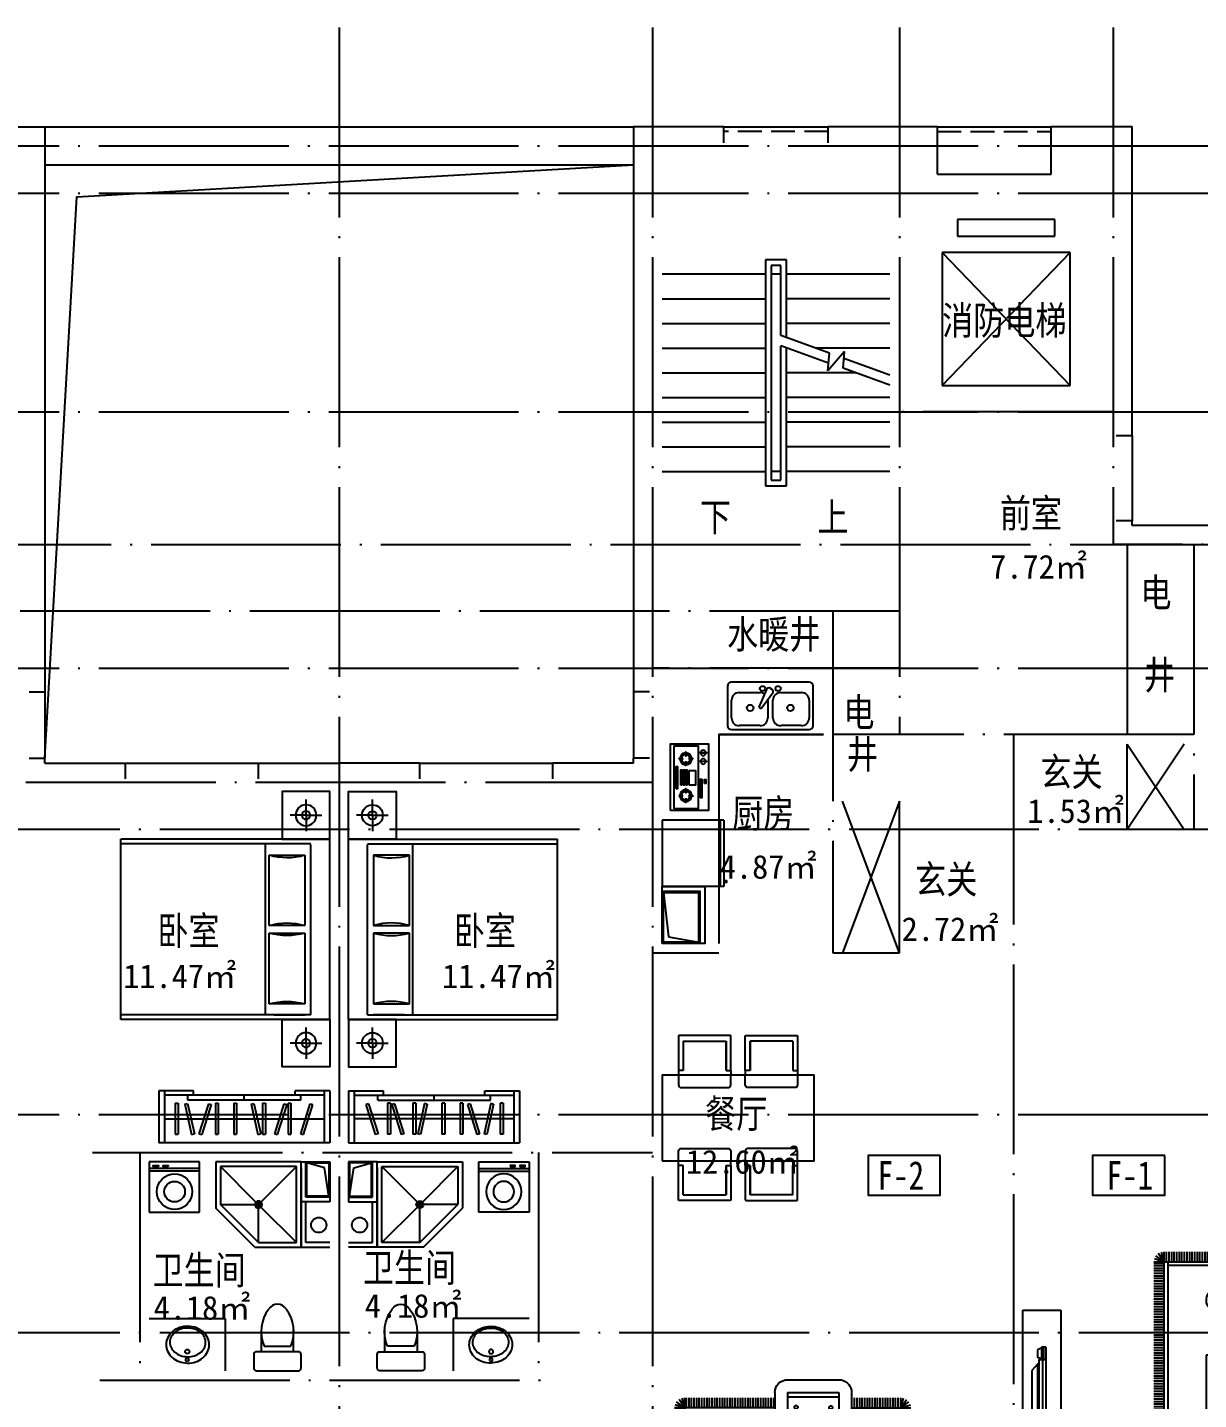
# Model space of a CAD drawing. Extents: x 12099 to 71499, y 175314 to 217314.
# Drawn here: x 35287 to 47620, y 192272 to 206722 of the extents above; entities that cross this region are included whole.
import ezdxf

# ---------------------------------------------------------------- set-up
doc = ezdxf.new("R2010")
doc.units = 0
doc.header["$LTSCALE"] = 1000
doc.header["$MEASUREMENT"] = 0
for name, pattern in [('CONTINOUS', [0]), ('DASH', [0.35, 0.25, -0.1]), ('DOTE', [2.42, 2, -0.2, 0.02, -0.2])]:
    doc.linetypes.add(name, pattern=pattern)
doc.layers.get('0').update_dxf_attribs({"linetype": 'CONTINUOUS'})
for name, color, linetype in [('7-SANI', 252, 'CONTINUOUS'), ('DIM_SYMB', 3, 'CONTINUOUS'), ('DOTE', 8, 'DOTE'), ('J家具', 25, 'CONTINUOUS'), ('k看线', 157, 'CONTINUOUS'), ('LVTRY', 6, 'CONTINUOUS'), ('PUB STRM', 4, 'CONTINUOUS'), ('STAIR', 2, 'CONTINUOUS'), ('TEXT', 7, 'CONTINUOUS'), ('WALL', 9, 'CONTINUOUS'), ('保温层', 42, 'CONTINUOUS'), ('栏板线脚', 5, 'CONTINUOUS')]:
    doc.layers.add(name, color=color, linetype=linetype)
doc.styles.add('-黑体', font='SIMHEI.TTF', dxfattribs={"width": 0.8})
doc.styles.add('DIM_FONT', font='SIMPLEX.shx', dxfattribs={"width": 0.8})
doc.styles.add('m-3$0$DIM_FONT', font='ROMAND.shx', dxfattribs={"width": 0.75})
doc.styles.get("Standard").update_dxf_attribs({"font": 'GBENOR', "bigfont": 'GBCBIG'})

# ---------------------------------------------------------------- blocks, each defined once
blk = doc.blocks.new('洗衣机')
at = {"layer": 'LVTRY'}
for p, q in [((288, 576), (-288, 576)), ((-288, 576), (-288, 0)), ((288, 499), (-288, 499)), ((288, 0), (288, 576)), ((288, 470), (-288, 470)), ((-288, 0), (288, 0))]:
    blk.add_line(p, q, dxfattribs=at)
for points in [[(-183, 522), (-243, 522), (-243, 536), (-183, 536)], [(-70, 522), (-130, 522), (-130, 536), (-70, 536)]]:
    blk.add_lwpolyline(points, close=True, dxfattribs=at)
for radius in [203, 118]:
    blk.add_circle((2, 235), radius, dxfattribs=at)
blk = doc.blocks.new('A$C15E4124F')
at = {"layer": 'WALL'}
for p, q in [((420, 300), (0, 300)), ((0, 300), (0, 0)), ((420, 300), (50, 300)), ((50, 300), (50, 50)), ((410, 290), (60, 290)), ((60, 290), (60, 60)), ((60, 290), (356, 245)), ((410, 60), (410, 290)), ((420, 50), (420, 300)), ((420, 0), (420, 300)), ((356, 245), (410, 60)), ((0, 0), (420, 0)), ((50, 50), (420, 50)), ((60, 60), (410, 60))]:
    blk.add_line(p, q, dxfattribs=at)
blk = doc.blocks.new('SSS')
at = {"layer": 'J家具'}
for p, q in [((1307, 2655), (1847, 2655)), ((70, 2560), (70, 2020)), ((610, 2560), (70, 2560)), ((340, 2499), (340, 2079)), ((610, 2020), (610, 2560)), ((648, 2447), (648, 2555)), ((675, 2447), (675, 2555)), ((702, 2447), (702, 2555)), ((729, 2447), (729, 2555)), ((756, 2447), (756, 2555)), ((783, 2447), (783, 2555)), ((810, 2447), (810, 2555)), ((837, 2447), (837, 2555)), ((864, 2447), (864, 2555)), ((891, 2447), (891, 2555)), ((918, 2447), (918, 2555)), ((945, 2447), (945, 2555)), ((972, 2447), (972, 2555)), ((999, 2447), (999, 2555)), ((1026, 2447), (1026, 2555)), ((1053, 2447), (1053, 2555)), ((1080, 2447), (1080, 2555)), ((1107, 2447), (1107, 2555)), ((1134, 2447), (1134, 2555)), ((1161, 2447), (1161, 2555)), ((1172, 2520), (1172, 2060)), ((1307, 2520), (1307, 1935)), ((1307, 2520), (1847, 2520)), ((1307, 2475), (1847, 2475)), ((1847, 2520), (1847, 1935)), ((1982, 2520), (1982, 2060)), ((2013, 2447), (2013, 2555)), ((2040, 2447), (2040, 2555)), ((2067, 2447), (2067, 2555)), ((2094, 2447), (2094, 2555)), ((2121, 2447), (2121, 2555)), ((2148, 2447), (2148, 2555)), ((2175, 2447), (2175, 2555)), ((2202, 2447), (2202, 2555)), ((2229, 2447), (2229, 2555)), ((2256, 2447), (2256, 2555)), ((2283, 2447), (2283, 2555)), ((2310, 2447), (2310, 2555)), ((2337, 2447), (2337, 2555)), ((2364, 2447), (2364, 2555)), ((2391, 2447), (2391, 2555)), ((2418, 2447), (2418, 2555)), ((2445, 2447), (2445, 2555)), ((2472, 2447), (2472, 2555)), ((2499, 2447), (2499, 2555)), ((2499, 2447), (2527, 2552)), ((2499, 2447), (2559, 2537)), ((2499, 2447), (2585, 2513)), ((2499, 2447), (2601, 2482)), ((610, 2447), (1172, 2447)), ((610, 2402), (1172, 2402)), ((1982, 2447), (2499, 2447)), ((1982, 2402), (2454, 2402)), ((2454, 2402), (2454, -497)), ((2499, 2447), (2607, 2447)), ((2499, 2447), (2499, -608)), ((2499, 2428), (2607, 2428)), ((2499, 2401), (2607, 2401)), ((2499, 2374), (2607, 2374)), ((2499, 2347), (2607, 2347)), ((2499, 2320), (2607, 2320)), ((408, 2271), (197, 2271)), ((408, 2271), (618, 2271)), ((2499, 2293), (2607, 2293)), ((2499, 2266), (2607, 2266)), ((2499, 2239), (2607, 2239)), ((2499, 2212), (2607, 2212)), ((2499, 2185), (2607, 2185)), ((2499, 2158), (2607, 2158)), ((2499, 2131), (2607, 2131)), ((2499, 2104), (2607, 2104)), ((2499, 2077), (2607, 2077)), ((2499, 2050), (2607, 2050)), ((2499, 2023), (2607, 2023)), ((610, 2020), (70, 2020)), ((224, 1989), (116, 1989)), ((224, 1966), (116, 1966)), ((224, 1939), (116, 1939)), ((224, 1912), (116, 1912)), ((120, 1905), (581, 1905)), ((224, 1905), (224, 2020)), ((269, 1905), (269, 2020)), ((2499, 1996), (2607, 1996)), ((2499, 1969), (2607, 1969)), ((2499, 1942), (2607, 1942)), ((2499, 1915), (2607, 1915)), ((2499, 1888), (2607, 1888)), ((-15, 150), (-15, 1770)), ((120, 150), (120, 1770)), ((120, 1770), (705, 1770)), ((165, 150), (165, 1770)), ((2499, 1861), (2607, 1861)), ((2499, 1834), (2607, 1834)), ((2499, 1807), (2607, 1807)), ((2499, 1780), (2607, 1780)), ((2499, 1753), (2607, 1753)), ((2499, 1726), (2607, 1726)), ((2499, 1699), (2607, 1699)), ((2499, 1672), (2607, 1672)), ((2499, 1645), (2607, 1645)), ((2499, 1618), (2607, 1618)), ((2499, 1591), (2607, 1591)), ((2499, 1564), (2607, 1564)), ((2499, 1537), (2607, 1537)), ((2499, 1510), (2607, 1510)), ((2499, 1483), (2607, 1483)), ((2499, 1456), (2607, 1456)), ((1154, 1379), (1154, 479)), ((2054, 1379), (1154, 1379)), ((1199, 1334), (1199, 524)), ((2009, 1334), (1199, 1334)), ((2009, 524), (2009, 1334)), ((2054, 479), (2054, 1379)), ((2499, 1429), (2607, 1429)), ((2499, 1402), (2607, 1402)), ((2499, 1375), (2607, 1375)), ((2499, 1348), (2607, 1348)), ((2499, 1321), (2607, 1321)), ((120, 1230), (705, 1230)), ((1334, 1199), (1334, 659)), ((1874, 1199), (1334, 1199)), ((1334, 1199), (1874, 659)), ((1334, 659), (1874, 1199)), ((1874, 659), (1874, 1199)), ((2499, 1294), (2607, 1294)), ((2499, 1267), (2607, 1267)), ((2499, 1240), (2607, 1240)), ((2499, 1213), (2607, 1213)), ((2499, 1186), (2607, 1186)), ((2499, 1159), (2607, 1159)), ((2499, 1132), (2607, 1132)), ((2499, 1105), (2607, 1105)), ((2499, 1078), (2607, 1078)), ((2499, 1051), (2607, 1051)), ((2499, 1024), (2607, 1024)), ((2499, 997), (2607, 997)), ((2499, 970), (2607, 970)), ((2499, 943), (2607, 943)), ((2499, 916), (2607, 916)), ((2499, 889), (2607, 889)), ((2499, 862), (2607, 862)), ((2499, 835), (2607, 835)), ((2499, 808), (2607, 808)), ((2499, 781), (2607, 781)), ((2499, 754), (2607, 754)), ((2499, 727), (2607, 727)), ((705, 690), (120, 690)), ((1334, 659), (1874, 659)), ((2499, 700), (2607, 700)), ((2499, 673), (2607, 673)), ((2499, 646), (2607, 646)), ((2499, 619), (2607, 619)), ((2499, 592), (2607, 592)), ((1154, 479), (2054, 479)), ((1199, 524), (2009, 524)), ((2499, 565), (2607, 565)), ((2499, 538), (2607, 538)), ((2499, 511), (2607, 511)), ((2499, 484), (2607, 484)), ((2499, 457), (2607, 457)), ((2499, 430), (2607, 430)), ((2499, 403), (2607, 403)), ((2499, 376), (2607, 376)), ((2499, 349), (2607, 349)), ((2499, 322), (2607, 322)), ((2499, 295), (2607, 295)), ((705, 150), (120, 150)), ((2499, 268), (2607, 268)), ((2499, 241), (2607, 241)), ((2499, 214), (2607, 214)), ((2499, 187), (2607, 187)), ((2499, 160), (2607, 160)), ((120, 15), (581, 15)), ((224, -500), (224, 15)), ((258, -467), (258, 15)), ((2499, 133), (2607, 133)), ((2499, 106), (2607, 106)), ((2499, 79), (2607, 79)), ((2499, 52), (2607, 52)), ((2499, 25), (2607, 25)), ((224, -5), (116, -5)), ((224, -32), (116, -32)), ((224, -59), (116, -59)), ((224, -86), (116, -86)), ((224, -113), (116, -113)), ((224, -140), (116, -140)), ((1307, -662), (1307, -77)), ((1847, -662), (1847, -77)), ((2499, -2), (2607, -2)), ((2499, -29), (2607, -29)), ((2499, -56), (2607, -56)), ((2499, -83), (2607, -83)), ((2499, -110), (2607, -110)), ((2499, -137), (2607, -137)), ((224, -167), (116, -167)), ((224, -194), (116, -194)), ((224, -221), (116, -221)), ((224, -248), (116, -248)), ((224, -275), (116, -275)), ((1172, -662), (1172, -201)), ((1982, -662), (1982, -201)), ((2499, -164), (2607, -164)), ((2499, -191), (2607, -191)), ((2499, -218), (2607, -218)), ((2499, -245), (2607, -245)), ((2499, -272), (2607, -272)), ((224, -302), (116, -302)), ((224, -329), (116, -329)), ((224, -356), (116, -356)), ((224, -383), (116, -383)), ((224, -410), (116, -410)), ((2499, -299), (2607, -299)), ((2499, -326), (2607, -326)), ((2499, -353), (2607, -353)), ((2499, -380), (2607, -380)), ((2499, -407), (2607, -407)), ((224, -437), (116, -437)), ((224, -464), (116, -464)), ((224, -491), (116, -491)), ((224, -500), (116, -500)), ((224, -500), (122, -535)), ((224, -500), (139, -566)), ((224, -500), (164, -590)), ((224, -500), (196, -605)), ((1172, -500), (224, -500)), ((224, -500), (224, -608)), ((234, -500), (234, -608)), ((243, -500), (243, -608)), ((1172, -467), (258, -467)), ((270, -500), (270, -608)), ((297, -500), (297, -608)), ((324, -500), (324, -608)), ((351, -500), (351, -608)), ((378, -500), (378, -608)), ((405, -500), (405, -608)), ((432, -500), (432, -608)), ((459, -500), (459, -608)), ((486, -500), (486, -608)), ((513, -500), (513, -608)), ((540, -500), (540, -608)), ((567, -500), (567, -608)), ((594, -500), (594, -608)), ((621, -500), (621, -608)), ((648, -500), (648, -608)), ((675, -500), (675, -608)), ((702, -500), (702, -608)), ((729, -500), (729, -608)), ((756, -500), (756, -608)), ((783, -500), (783, -608)), ((810, -500), (810, -608)), ((837, -500), (837, -608)), ((864, -500), (864, -608)), ((891, -500), (891, -608)), ((918, -500), (918, -608)), ((945, -500), (945, -608)), ((972, -500), (972, -608)), ((999, -500), (999, -608)), ((1026, -500), (1026, -608)), ((1053, -500), (1053, -608)), ((1080, -500), (1080, -608)), ((1107, -500), (1107, -608)), ((1134, -500), (1134, -608)), ((1161, -500), (1161, -608)), ((2454, -467), (1982, -467)), ((1982, -500), (2499, -500)), ((2013, -500), (2013, -608)), ((2040, -500), (2040, -608)), ((2067, -500), (2067, -608)), ((2094, -500), (2094, -608)), ((2121, -500), (2121, -608)), ((2148, -500), (2148, -608)), ((2175, -500), (2175, -608)), ((2202, -500), (2202, -608)), ((2229, -500), (2229, -608)), ((2256, -500), (2256, -608)), ((2283, -500), (2283, -608)), ((2310, -500), (2310, -608)), ((2337, -500), (2337, -608)), ((2364, -500), (2364, -608)), ((2391, -500), (2391, -608)), ((2418, -500), (2418, -608)), ((2445, -500), (2445, -608)), ((2472, -500), (2472, -608)), ((2499, -434), (2607, -434)), ((2499, -434), (2607, -434)), ((2499, -461), (2607, -461)), ((2499, -461), (2607, -461)), ((2499, -485), (2607, -485)), ((2499, -500), (2607, -500)), ((2499, -500), (2601, -535)), ((2499, -500), (2499, -608)), ((2499, -500), (2527, -605)), ((2499, -500), (2559, -590)), ((2499, -500), (2585, -566)), ((1307, -617), (1847, -617)), ((1307, -662), (1847, -662)), ((1307, -797), (1847, -797))]:
    blk.add_line(p, q, dxfattribs=at)
for points in [[(1307, -77), (1301, -58), (1292, -40), (1279, -25), (1263, -12), (1245, -2), (1226, 4), (1206, 6), (1186, 4), (1166, -1), (1148, -10), (1132, -22), (1119, -37), (1108, -54), (1101, -73), (1098, -93), (1099, -113), (1103, -133), (1111, -152), (1123, -168), (1137, -182), (1154, -194), (1172, -201)], [(1982, -201), (2001, -194), (2018, -182), (2032, -168), (2044, -152), (2052, -133), (2056, -113), (2057, -93), (2054, -73), (2047, -54), (2036, -37), (2023, -22), (2007, -10), (1989, -1), (1969, 4), (1949, 6), (1929, 4), (1910, -2), (1892, -12), (1876, -25), (1863, -40), (1854, -58), (1847, -77)], [(1847, -77), (1714, -43), (1577, -31), (1441, -43), (1307, -77)], [(1172, -662), (1175, -689), (1183, -714), (1195, -737), (1212, -758), (1232, -775), (1256, -787), (1281, -795), (1307, -797)], [(1847, -797), (1871, -795), (1894, -789), (1915, -779), (1934, -766), (1951, -749), (1964, -730), (1974, -708), (1980, -686), (1982, -662)]]:
    blk.add_lwpolyline(points, dxfattribs=at)
for points in [[(1411, -142), (1410, -138), (1408, -135), (1406, -132), (1403, -130), (1400, -128), (1397, -127), (1393, -127), (1390, -127), (1387, -128), (1383, -130), (1381, -132), (1378, -134), (1377, -137), (1375, -141), (1375, -144), (1375, -148), (1376, -151), (1378, -154), (1380, -157), (1383, -159), (1386, -161), (1389, -162), (1393, -163), (1396, -162), (1399, -162), (1403, -160), (1405, -158), (1408, -155), (1409, -152), (1411, -149), (1411, -145)], [(1775, -137), (1774, -134), (1773, -131), (1771, -128), (1768, -126), (1765, -124), (1761, -123), (1758, -122), (1754, -123), (1751, -123), (1748, -125), (1745, -127), (1743, -130), (1741, -133), (1740, -136), (1739, -140), (1740, -143), (1741, -147), (1742, -150), (1744, -153), (1747, -155), (1750, -157), (1754, -158), (1757, -158), (1761, -158), (1764, -157), (1767, -155), (1770, -153), (1772, -151), (1774, -148), (1775, -144), (1775, -141)], [(1595, -322), (1594, -318), (1593, -315), (1591, -312), (1588, -310), (1585, -308), (1581, -307), (1578, -307), (1574, -307), (1571, -308), (1568, -310), (1565, -312), (1563, -314), (1561, -317), (1560, -321), (1559, -324), (1560, -328), (1561, -331), (1562, -334), (1564, -337), (1567, -339), (1570, -341), (1574, -342), (1577, -343), (1581, -342), (1584, -342), (1587, -340), (1590, -338), (1592, -335), (1594, -332), (1595, -329), (1595, -325)], [(1415, -506), (1414, -503), (1413, -500), (1411, -497), (1408, -495), (1405, -493), (1401, -492), (1398, -491), (1394, -492), (1391, -492), (1388, -494), (1385, -496), (1383, -499), (1381, -502), (1380, -505), (1379, -509), (1380, -512), (1381, -516), (1382, -519), (1384, -522), (1387, -524), (1390, -526), (1394, -527), (1397, -527), (1401, -527), (1404, -526), (1407, -524), (1410, -522), (1412, -520), (1414, -517), (1415, -513), (1415, -510)], [(1780, -502), (1779, -498), (1777, -495), (1775, -492), (1772, -490), (1769, -488), (1766, -487), (1762, -487), (1759, -487), (1756, -488), (1752, -490), (1750, -492), (1747, -494), (1746, -497), (1744, -501), (1744, -504), (1744, -508), (1745, -511), (1747, -514), (1749, -517), (1752, -519), (1755, -521), (1758, -522), (1762, -523), (1765, -522), (1768, -522), (1772, -520), (1774, -518), (1777, -515), (1778, -512), (1780, -509), (1780, -505)]]:
    blk.add_lwpolyline(points, close=True, dxfattribs=at)
for centre, radius in [((340, 2290), 180), ((340, 2290), 117), ((1397, 2367), 18), ((1762, 2363), 18), ((1577, 2183), 18), ((1393, 2003), 18), ((1757, 1998), 18), ((278, 1685), 18), ((642, 1680), 18), ((458, 1500), 18), ((273, 1320), 18), ((638, 1316), 18), ((278, 1145), 18), ((642, 1140), 18), ((458, 960), 18), ((273, 780), 18), ((638, 776), 18), ((278, 605), 18), ((642, 600), 18), ((458, 420), 18), ((273, 240), 18), ((638, 236), 18)]:
    blk.add_circle(centre, radius, dxfattribs=at)
for centre, radius, start, end in [((1307, 2520), 135, 90, 180), ((1847, 2520), 135, 360, 90), ((1204, 1958), 106, 107.205, 347.5934), ((1951, 1958), 106, 192.4066, 72.795), ((120, 1770), 135, 90, 180), ((683, 1874), 106, 282.4066, 162.795), ((1577, 2699), 810, 250.5288, 289.4712), ((-58, 1500), 810, 340.5288, 19.4712), ((-58, 960), 810, 340.5288, 19.4712), ((-58, 420), 810, 340.5288, 19.4712), ((120, 150), 135, 180, 270), ((683, 47), 106, 197.205, 77.5934)]:
    blk.add_arc(centre, radius, start, end, dxfattribs=at)
blk = doc.blocks.new('SF-2')
at = {"layer": 'J家具'}
for p, q in [((-400, 2275), (-400, 262)), ((-400, 2275), (0, 2275)), ((0, 262), (0, 2275)), ((-202, 1940), (-247, 1923)), ((-247, 1923), (-247, 1842)), ((-157, 1947), (-202, 1947)), ((-202, 1947), (-202, 1940)), ((-202, 1940), (-202, 1825)), ((-181, 1947), (-181, 1817)), ((-157, 1947), (-157, 1817)), ((-245, 1769), (-307, 1704)), ((-202, 1825), (-247, 1842)), ((-232, 1769), (-245, 1769)), ((-245, 831), (-245, 1769)), ((-232, 1817), (-157, 1817)), ((-232, 1769), (-232, 1817)), ((-232, 831), (-232, 1769)), ((-202, 1825), (-202, 1817)), ((-157, 1817), (-202, 1817)), ((-194, 782), (-194, 1817)), ((-157, 782), (-157, 1817)), ((-307, 896), (-307, 1704)), ((-245, 831), (-307, 896)), ((-202, 775), (-247, 758)), ((-247, 677), (-247, 758)), ((-232, 831), (-245, 831)), ((-232, 782), (-232, 831)), ((-232, 782), (-157, 782)), ((-157, 782), (-202, 782)), ((-202, 775), (-202, 782)), ((-202, 660), (-202, 775)), ((-181, 652), (-181, 782)), ((-157, 652), (-157, 782)), ((-202, 660), (-247, 677)), ((-202, 652), (-202, 660)), ((-157, 652), (-202, 652)), ((-400, 262), (0, 262))]:
    blk.add_line(p, q, dxfattribs=at)
blk = doc.blocks.new('4536546')
at = {"layer": 'J家具', "linetype": 'CONTINOUS'}
for p, q in [((456322, -5828), (456772, -5828)), ((456322, -5828), (456322, -6138)), ((456772, -5828), (456772, -6138)), ((457475, -5828), (457025, -5828)), ((457025, -5828), (457025, -6138)), ((457475, -5828), (457475, -6138)), ((456322, -6138), (456272, -6138)), ((456272, -6138), (456272, -6188)), ((456772, -6138), (456822, -6138)), ((456822, -6138), (456822, -6188)), ((457025, -6138), (456975, -6138)), ((456975, -6138), (456975, -6188)), ((457475, -6138), (457525, -6138)), ((457525, -6138), (457525, -6188)), ((456272, -7138), (456272, -7088)), ((456322, -7138), (456272, -7138)), ((456322, -7448), (456322, -7138)), ((456772, -7448), (456772, -7138)), ((456772, -7138), (456822, -7138)), ((456822, -7138), (456822, -7088)), ((456975, -7138), (456975, -7088)), ((457025, -7138), (456975, -7138)), ((457025, -7448), (457025, -7138)), ((457475, -7448), (457475, -7138)), ((457475, -7138), (457525, -7138)), ((457525, -7138), (457525, -7088)), ((456322, -7448), (456772, -7448)), ((457475, -7448), (457025, -7448))]:
    blk.add_line(p, q, dxfattribs=at)
for points in [[(456822, -6138), (456822, -5778, 0.414214), (456812, -5768), (456282, -5768, 0.414214), (456272, -5778), (456272, -6138)], [(456975, -6138), (456975, -5778, -0.414214), (456985, -5768), (457515, -5768, -0.414214), (457525, -5778), (457525, -6138)], [(456272, -6188), (456272, -6288, 0.414214), (456302, -6318), (456792, -6318, 0.414214), (456822, -6288), (456822, -6188)], [(457525, -6188), (457525, -6288, -0.414214), (457495, -6318), (457005, -6318, -0.414214), (456975, -6288), (456975, -6188)], [(456272, -7088), (456272, -6988, -0.414214), (456302, -6958), (456792, -6958, -0.414214), (456822, -6988), (456822, -7088)], [(457525, -7088), (457525, -6988, 0.414214), (457495, -6958), (457005, -6958, 0.414214), (456975, -6988), (456975, -7088)], [(456822, -7138), (456822, -7498, -0.414214), (456812, -7508), (456282, -7508, -0.414214), (456272, -7498), (456272, -7138)], [(456975, -7138), (456975, -7498, 0.414214), (456985, -7508), (457515, -7508, 0.414214), (457525, -7498), (457525, -7138)]]:
    blk.add_lwpolyline(points, format="xyb", dxfattribs=at)
for points in [[(456322, -5828), (456322, -6138)], [(456772, -6138), (456772, -5828)], [(457025, -6138), (457025, -5828)], [(457475, -5828), (457475, -6138)], [(456322, -7448), (456322, -7138)], [(456772, -7138), (456772, -7448)], [(457025, -7138), (457025, -7448)], [(457475, -7448), (457475, -7138)]]:
    blk.add_lwpolyline(points, dxfattribs=at)
blk.add_lwpolyline([(456099, -7088), (457699, -7088), (457699, -6188), (456099, -6188)], close=True, dxfattribs=at)
blk = doc.blocks.new('A$C32B244F7')
at = {"layer": 'J家具', "linetype": 'CONTINOUS'}
for p, q in [((250, 2600), (250, 2766)), ((250, 2600), (84, 2600)), ((250, 2600), (250, 2434)), ((250, 2600), (416, 2600)), ((250, 200), (250, 366)), ((250, 200), (84, 200)), ((250, 200), (250, 34)), ((250, 200), (416, 200))]:
    blk.add_line(p, q, dxfattribs=at)
at = {"layer": 'J家具', "linetype": 'CONTINOUS', "ltscale": 0.3}
for p, q in [((0, 2350), (2200, 2350)), ((0, 450), (0, 2350)), ((2200, 450), (2200, 2350)), ((200, 2300), (2200, 2300)), ((200, 500), (200, 2293)), ((639, 2179), (263, 2179)), ((263, 2179), (263, 1439)), ((639, 1439), (639, 2179)), ((676, 493), (676, 2293)), ((2200, 500), (2200, 2300)), ((263, 1439), (639, 1439)), ((639, 1360), (263, 1360)), ((263, 1357), (263, 616)), ((639, 613), (639, 1360)), ((263, 613), (639, 613)), ((0, 450), (2200, 450)), ((200, 500), (2200, 500)), ((259, 500), (587, 500)), ((587, 500), (259, 500))]:
    blk.add_line(p, q, dxfattribs=at)
at = {"layer": 'J家具', "linetype": 'CONTINOUS'}
for points in [[(0, 2350), (0, 2850), (500, 2850), (500, 2350)], [(0, 450), (0, -50), (500, -50), (500, 450)]]:
    blk.add_lwpolyline(points, close=True, dxfattribs=at)
for centre, radius in [((250, 2600), 110), ((250, 2600), 44), ((250, 200), 110), ((250, 200), 44)]:
    blk.add_circle(centre, radius, dxfattribs=at)
at = {"layer": 'J家具', "linetype": 'CONTINOUS', "ltscale": 0.3}
for centre, major_axis, start_param, end_param in [((451, 2823), (671, 12), 4.411119, 4.978708), ((451, 795), (-671, 0), 4.4286, 4.996188), ((451, 2004), (-671, 0), 1.287007, 1.854595), ((451, -31), (-671, 0), 4.4286, 4.996188)]:
    blk.add_ellipse(centre, major_axis=major_axis, ratio=1, start_param=start_param, end_param=end_param, dxfattribs=at)
blk = doc.blocks.new('$PLAN$00001613')
for p, q in [((-200, 170), (-200, -170)), ((-260, -140), (-260, 140))]:
    blk.add_line(p, q)
blk.add_lwpolyline([(-430, -170), (-200, -170), (-200, -220, 0.414214), (-170, -250), (-30, -250, 0.414214), (0, -220), (0, 220, 0.414214), (-30, 250), (-170, 250, 0.414214), (-200, 220), (-200, 170), (-430, 170)], format="xyb")
for centre, radius, start, end in [((-413, -227), 398, 67.4505, 126.6381), ((-590, 0), 110, 123.4509, 236.5491), ((-413, 227), 398, 233.3619, 292.5495)]:
    blk.add_arc(centre, radius, start, end)
blk = doc.blocks.new('$PLAN$00002156')
for p, q in [((-450, 450, 0), (450, 450, 0)), ((-450, -450, 0), (-450, 450, 0)), ((450, 450, 0), (450, -37.5, 0)), ((-400, 400, 0), (400, 400, 0)), ((-400, 400, 0), (-26.2175, 26.2175, 0)), ((-400, -400, 0), (-400, 400, 0)), ((26.4075, 26.41, 0), (400, 400, 0)), ((400, 400, 0), (400, 0, 0)), ((0, 0, 0), (-25, 0, 0)), ((0, 0, 0), (0, 25, 0)), ((25, 0, 0), (0, 0, 0)), ((0, -25, 0), (0, 0, 0)), ((0, -400, 0), (400, 0, 0)), ((400, 0, 0), (37.5, 0, 0)), ((-400, -400, 0), (-26.5225, -26.5225, 0)), ((0, -400, 0), (0, -37.5, 0)), ((37.5, -450, 0), (450, -37.5, 0)), ((0, -400, 0), (-400, -400, 0)), ((37.5, -450, 0), (-450, -450, 0))]:
    blk.add_line(p, q)
for radius in [37.5, 25]:
    blk.add_circle((0, 0, 0), radius)
blk = doc.blocks.new('M_E19')
for points in [[(-350, 400), (350, 400), (350, 0), (-350, 0)], [(-333, 363), (330, 363), (330, 112), (-333, 112)], [(-192, 312), (-200, 312), (-200, 274), (-192, 274)], [(-123, 341), (112, 341), (112, 328), (-123, 328)], [(-84, 293), (76, 293), (76, 285), (-84, 285)], [(189, 312), (197, 312), (197, 274), (189, 274)], [(-266, 237), (-266, 245), (-228, 245), (-228, 237)], [(-192, 168), (-200, 168), (-200, 206), (-192, 206)], [(-124, 237), (-124, 245), (-163, 245), (-163, 237)], [(-84, 267), (76, 267), (76, 259), (-84, 259)], [(-84, 239), (76, 239), (76, 231), (-84, 231)], [(-84, 205), (71, 205), (71, 138), (-84, 138)], [(122, 237), (122, 245), (160, 245), (160, 237)], [(189, 168), (197, 168), (197, 206), (189, 206)], [(263, 237), (263, 245), (225, 245), (225, 237)], [(-220, 88), (-22, 88), (-22, 71), (-220, 71)], [(-67, 45), (-24, 45), (-24, 30), (-67, 30)], [(163, 93), (169, 93), (169, 23), (163, 23)], [(252, 93), (258, 93), (258, 23), (252, 23)]]:
    blk.add_lwpolyline(points, close=True)
for centre, radius, start, end in [((-195, 240), 62.9, 93.8162, 175.7271), ((-195, 240), 62.9, 4.2729, 86.9656), ((192, 240), 62.9, 93.0344, 175.7271), ((192, 240), 62.9, 4.2729, 86.1838), ((-195, 240), 62.9, 182.5783, 266.1838), ((-195, 241), 45.4, 95.4644, 175.0142), ((-195, 241), 45.4, 184.5153, 264.5356), ((-195, 241), 45.4, 4.9858, 85.9626), ((-195, 241), 45.4, 274.0374, 355.4847), ((-195, 240), 62.9, 273.0344, 357.4217), ((192, 240), 62.9, 182.5783, 266.9656), ((192, 241), 45.4, 94.0374, 175.0142), ((192, 241), 45.4, 184.5153, 265.9626), ((192, 241), 45.4, 4.9858, 84.5356), ((192, 241), 45.4, 275.4644, 355.4847), ((192, 240), 62.9, 273.8162, 357.4217), ((166, 58), 28.1, 95.4789, 264.5211), ((166, 58), 28.1, 276.7453, 83.2547), ((255, 58), 28.1, 95.4789, 264.5211), ((255, 58), 28.1, 276.7453, 83.2547)]:
    blk.add_arc(centre, radius, start, end)
at = {"style": 'DIM_FONT', "width": 0.8, "flags": 9}
for tag in ['YSIZE', 'XSIZE']:
    blk.add_attdef(tag, (350, 0), '', height=0.5, dxfattribs=at)
blk = doc.blocks.new('q1')
at = {"layer": 'LVTRY'}
for p, q in [((-866758, -174261), (-867576, -174261)), ((-867617, -174302), (-867617, -174719)), ((-867494, -174370), (-867276, -174370)), ((-867209, -174339), (-867288, -174525)), ((-867264, -174538), (-867143, -174377)), ((-867170, -174325), (-867151, -174336)), ((-867058, -174370), (-866840, -174370)), ((-866717, -174719), (-866717, -174302)), ((-867576, -174638), (-867576, -174452)), ((-867288, -174525), (-867264, -174538)), ((-867194, -174453), (-867194, -174638)), ((-867140, -174638), (-867140, -174452)), ((-866758, -174452), (-866758, -174638)), ((-867576, -174760), (-866758, -174760)), ((-867276, -174719), (-867494, -174719)), ((-866840, -174719), (-867058, -174719))]:
    blk.add_line(p, q, dxfattribs=at)
for centre, major_axis, start_param, end_param in [((-867576, -174302), (40.9, 0), 1.570796, 3.141593), ((-866758, -174302), (-40.9, 0), 3.141593, 4.712389), ((-867494, -174452), (-81.8, 0), -1.570796, 0), ((-867249, -174329), (27.3, 0), 1.570796324461952, 7.853981631641538), ((-867276, -174452), (-81.8, 0), 4.129572, 4.712389), ((-867183, -174349), (27.3, 0), 1.047198, 2.783143), ((-867164, -174360), (27.3, 0), -0.688747, 1.047198), ((-867058, -174452), (-81.8, 0), -1.570796, 0), ((-867085, -174329), (27.3, 0), 1.570796323986946, 7.853981631166532), ((-866840, -174452), (81.8, 0), 0, 1.570796), ((-867379, -174533), (-34.1, 0), 4.712389, 10.995574), ((-866956, -174533), (34.1, 0), 1.570796327773143, 7.85398163495273), ((-867494, -174638), (-81.8, 0), 0, 1.570796), ((-867276, -174638), (81.8, 0), 4.712389, 6.283185), ((-867058, -174638), (-81.8, 0), 0, 1.570796), ((-866840, -174638), (81.8, 0), 4.712389, 6.283185), ((-867576, -174719), (-40.9, 0), 0, 1.570796), ((-866758, -174719), (40.9, 0), 4.712389, 6.283185)]:
    blk.add_ellipse(centre, major_axis=major_axis, ratio=0.9989, start_param=start_param, end_param=end_param, dxfattribs=at)
at = {"layer": 'LVTRY', "style": 'm-3$0$DIM_FONT', "width": 0.79912, "flags": 9}
for tag in ['XSIZE', 'YSIZE']:
    blk.add_attdef(tag, (-867167, -174261), '', height=0.496, rotation=270, dxfattribs=at)
blk = doc.blocks.new('_C44FON')
for p, q in [((-550, 0), (0, 0)), ((0, -1500), (0, 0)), ((-550, -305), (-550, 0)), ((-550, -49), (0, -49)), ((-501, -1451), (-501, -49)), ((-254, -49), (-254, -1451)), ((-417, -144), (-91, -144)), ((-417, -144), (-417, -169)), ((-417, -169), (-91, -169)), ((-409, -228), (-414, -252)), ((-409, -228), (-89, -287)), ((-91, -144), (-91, -169)), ((-501, -305), (-550, -305)), ((-451, -255), (-501, -255)), ((-451, -1245), (-451, -255)), ((-414, -252), (-94, -312)), ((-411, -435), (-96, -352)), ((-96, -352), (-90, -376)), ((-89, -287), (-94, -312)), ((-411, -435), (-405, -458)), ((-405, -458), (-90, -376)), ((-417, -497), (-417, -522)), ((-417, -497), (-91, -497)), ((-417, -522), (-91, -522)), ((-91, -497), (-91, -522)), ((-417, -657), (-417, -682)), ((-417, -657), (-91, -657)), ((-417, -682), (-91, -682)), ((-91, -657), (-91, -682)), ((-451, -750), (-501, -750)), ((-409, -810), (-414, -834)), ((-414, -834), (-94, -894)), ((-409, -810), (-89, -870)), ((-417, -911), (-417, -936)), ((-417, -911), (-91, -911)), ((-417, -936), (-91, -936)), ((-89, -870), (-94, -894)), ((-91, -911), (-91, -936)), ((-411, -1098), (-96, -1015)), ((-405, -1122), (-90, -1039)), ((-96, -1015), (-90, -1039)), ((-550, -1500), (-550, -1195)), ((-501, -1195), (-550, -1195)), ((-417, -1134), (-91, -1134)), ((-417, -1134), (-417, -1159)), ((-417, -1159), (-91, -1159)), ((-411, -1098), (-405, -1122)), ((-91, -1134), (-91, -1159)), ((-451, -1245), (-501, -1245)), ((-411, -1325), (-96, -1242)), ((-405, -1349), (-90, -1266)), ((-96, -1242), (-90, -1266)), ((-411, -1325), (-405, -1349)), ((-550, -1451), (0, -1451)), ((-550, -1500), (0, -1500))]:
    blk.add_line(p, q)
at = {"style": 'DIM_FONT', "width": 0.8, "flags": 9}
for tag in ['XSIZE', 'YSIZE']:
    blk.add_attdef(tag, (0, 0), '', height=0.5, dxfattribs=at)
blk = doc.blocks.new('z1')
for p, q in [((-876078, -170360, -161), (-876024, -170045, -161)), ((-876544, -170415, -161), (-876078, -170360, -161))]:
    blk.add_line(p, q)
at = {"elevation": -161}
for points in [[(-876009, -170430), (-876609, -170430), (-876609, -169980), (-876009, -169980)], [(-876009, -170430), (-876559, -170430), (-876559, -170030), (-876009, -170030)], [(-876024, -170415), (-876544, -170415), (-876544, -170045), (-876024, -170045)]]:
    blk.add_lwpolyline(points, close=True, dxfattribs=at)
blk = doc.blocks.new('600X700BX1')
for p, q in [((650, 350), (0, 350)), ((0, -350), (0, 350)), ((600, -350), (600, 350)), ((612, -350), (612, 350)), ((650, -350), (650, 350)), ((674, 303), (650, 303)), ((674, 291), (650, 291)), ((674, 315), (674, 280)), ((676, 311), (674, 315)), ((678, 304), (676, 311)), ((677, 288), (678, 294)), ((678, 294), (678, 304)), ((677, 288), (674, 280)), ((650, -350), (0, -350))]:
    blk.add_line(p, q)

msp = doc.modelspace()

# ---------------------------------------------------------------- linework, layer by layer
at = {"layer": 'DIM_SYMB'}
for points in [[(42545, 201915, 0, 0, 0), (42545, 204725, 0, 0, 0), (43795, 204725, 0, 0, 0), (43795, 203645, 80, 0, 0), (43795, 203345, 0, 0, 0)], [(43795, 201915, 0, 0, 0), (43795, 202785, 80, 0, 0), (43795, 203085, 0, 0, 0)]]:
    msp.add_lwpolyline(points, format="xyseb", dxfattribs=at)
at = {"layer": 'DOTE', "linetype": 'DOTE'}
for p, q in [((38570, 206722), (38570, 186375)), ((41870, 206722), (41870, 186375)), ((44470, 206722), (44470, 199275)), ((46720, 206722), (46720, 201275)), ((21520, 205475), (55620, 205475)), ((21520, 204975), (55605, 204975)), ((21520, 202675), (55620, 202675)), ((46720, 202675), (44470, 202675)), ((26909, 201275), (55628, 201275)), ((49870, 201275), (46720, 201275)), ((46870, 201275), (46870, 199275)), ((47570, 201275), (47570, 198275)), ((44470, 200575), (32670, 200575)), ((43770, 200575), (43770, 196975)), ((21520, 199975), (55670, 199975)), ((44470, 199975), (41870, 199975)), ((47570, 199275), (43770, 199275)), ((45670, 199275), (45670, 186375)), ((35270, 198775), (41870, 198775)), ((55620, 198275), (21520, 198275)), ((47570, 198275), (46870, 198275)), ((41870, 196975), (42570, 196975)), ((43770, 196975), (44470, 196975)), ((21520, 195275), (55620, 195275)), ((35973, 194875), (41870, 194875)), ((36470, 194875), (36470, 192475)), ((40670, 194875), (40670, 192475)), ((55620, 192975), (21520, 192975)), ((36049, 192475), (40817, 192475))]:
    msp.add_line(p, q, dxfattribs=at)
at = {"layer": 'J家具'}
for p, q in [((46870, 198275), (46870, 199175)), ((46870, 199175), (47470, 198275)), ((47470, 199175), (46870, 198275)), ((44470, 198575), (43870, 196975)), ((44470, 196975), (43870, 198575)), ((44470, 196975), (44470, 198575))]:
    msp.add_line(p, q, dxfattribs=at)
at = {"layer": 'k看线'}
for p, q in [((35470, 205675), (41670, 205675)), ((35470, 205275), (41670, 205275))]:
    msp.add_line(p, q, dxfattribs=at)
msp.add_lwpolyline([(35470, 199025), (35809, 204938), (41670, 205275)], dxfattribs=at)
at = {"layer": 'LVTRY'}
for p, q in [((42571, 197524), (42571, 199276)), ((42571, 199276), (43669, 199276)), ((36570, 193125), (37370, 193125)), ((37370, 193125), (37370, 192575)), ((40570, 193125), (39770, 193125)), ((39770, 193125), (39770, 192575))]:
    msp.add_line(p, q, dxfattribs=at)
msp.add_lwpolyline([(43670, 199275), (42570, 199275), (42570, 197075)], dxfattribs=at)
for centre, major_axis, start_param, end_param in [((36913, 192850), (3, 165), 1.119062, 1.571719), ((36943, 192836), (3, 198), 0.705123, 1.117781), ((36908, 192875), (2, 121), 1.092792, 1.571401), ((36940, 192858), (3, 158), 0.675976, 1.094436), ((36962, 192813), (3, 228), 0.338776, 0.705102), ((36961, 192831), (3, 192), 0.31979, 0.674154), ((36974, 192777), (4, 266), 0.000502, 0.339657), ((36974, 192789), (3, 236), -0.000524, 0.31884), ((36974, 192777), (4, 266), -0.339089, 0.000066), ((36974, 192789), (3, 236), -0.31891, 0.000453), ((36989, 192830), (3, 192), -0.672384, -0.318019), ((36987, 192812), (3, 228), -0.70634, -0.340014), ((37010, 192857), (2, 158), -1.094581, -0.676122), ((37006, 192835), (3, 198), -1.118184, -0.705526), ((37043, 192873), (2, 121), 4.712245, 5.190854), ((37036, 192849), (2, 165), 4.711362, 5.164019), ((36913, 192850), (3, 165), 1.571912, 2.024569), ((36943, 192864), (3, 198), 2.021903, 2.434561), ((36908, 192875), (2, 121), 1.570194, 2.048803), ((36941, 192891), (2, 158), 2.048266, 2.466726), ((36962, 192918), (3, 192), 2.467282, 2.821646), ((36970, 192777), (0.3, 22.4), 3.140301, 9.423486), ((36990, 192917), (3, 192), 3.462087, 3.816451), ((37011, 192890), (2, 158), 3.814335, 4.232795), ((37007, 192864), (2, 198), 3.845159, 4.257817), ((37043, 192873), (2, 121), 4.233568, 4.712176), ((37036, 192849), (2, 165), 4.259853, 4.71251), ((36963, 192887), (3, 228), 2.435914, 2.80224), ((36976, 192922), (4, 266), 2.802236, 3.141391), ((36977, 192959), (3, 236), 2.822546, 3.14191), ((36970, 192690), (0.3, 16.8), 3.142951405139338, 9.426136712318925), ((36976, 192922), (4, 266), 3.141823, 3.480978), ((36977, 192959), (3, 236), 3.141726, 3.46109), ((36988, 192886), (3, 228), 3.481188, 3.847514)]:
    msp.add_ellipse(centre, major_axis=major_axis, ratio=1, start_param=start_param, end_param=end_param, dxfattribs=at)
at = {"layer": 'LVTRY', "extrusion": (0, 0, -1)}
for centre, major_axis, start_param, end_param in [((40105, 192849), (-2, 165), 4.711362, 5.164019), ((40135, 192835), (-3, 198), -1.118184, -0.705526), ((40098, 192873), (-2, 121), 4.712245, 5.190854), ((40131, 192857), (-2, 158), -1.094581, -0.676122), ((40154, 192812), (-3, 228), -0.70634, -0.340014), ((40152, 192830), (-3, 192), -0.672384, -0.318019), ((40167, 192777), (-4, 266), -0.339089, 0.000066), ((40167, 192789), (-3, 236), -0.31891, 0.000453), ((40167, 192789), (-3, 236), -0.000524, 0.31884), ((40167, 192777), (-4, 266), 0.000502, 0.339657), ((40180, 192831), (-3, 192), 0.31979, 0.674154), ((40179, 192813), (-3, 228), 0.338776, 0.705102), ((40201, 192858), (-3, 158), 0.675976, 1.094436), ((40198, 192836), (-3, 198), 0.705123, 1.117781), ((40233, 192875), (-2, 121), 1.092792, 1.571401), ((40228, 192850), (-3, 165), 1.119062, 1.571719), ((40105, 192849), (-2, 165), 4.259853, 4.71251), ((40134, 192864), (-2, 198), 3.845159, 4.257817), ((40098, 192873), (-2, 121), 4.233568, 4.712176), ((40130, 192890), (-2, 158), 3.814335, 4.232795), ((40151, 192917), (-3, 192), 3.462087, 3.816451), ((40170, 192777), (-0.3, 22.4), 3.140301, 9.423486), ((40178, 192918), (-3, 192), 2.467282, 2.821646), ((40200, 192891), (-2, 158), 2.048266, 2.466726), ((40198, 192864), (-3, 198), 2.021903, 2.434561), ((40233, 192875), (-2, 121), 1.570194, 2.048803), ((40228, 192850), (-3, 165), 1.571912, 2.024569), ((40153, 192886), (-3, 228), 3.481188, 3.847514), ((40165, 192922), (-4, 266), 3.141823, 3.480978), ((40164, 192959), (-3, 236), 3.141726, 3.46109), ((40170, 192690), (-0.3, 16.8), 3.142951405139338, 9.426136712318925), ((40164, 192959), (-3, 236), 2.822546, 3.14191), ((40165, 192922), (-4, 266), 2.802236, 3.141391), ((40178, 192887), (-3, 228), 2.435914, 2.80224)]:
    msp.add_ellipse(centre, major_axis=major_axis, ratio=1, start_param=start_param, end_param=end_param, dxfattribs=at)
at = {"layer": 'PUB STRM', "color": 8}
for centre in [(38355, 194110), (38785, 194110)]:
    msp.add_circle(centre, 80, dxfattribs=at)
at = {"layer": 'STAIR'}
for p, q in [((45083, 204700), (45083, 204525)), ((46108, 204700), (45083, 204700)), ((46108, 204525), (46108, 204700)), ((45083, 204525), (46108, 204525)), ((44920, 204350), (44920, 202950)), ((46270, 204350), (44920, 204350)), ((44920, 204350), (46270, 202950)), ((44920, 202950), (46270, 204350)), ((46270, 202950), (46270, 204350)), ((43280, 204275), (43060, 204275)), ((43060, 204275), (43060, 201895)), ((43220, 204215), (43120, 204215)), ((43120, 204215), (43120, 201955)), ((43220, 203476), (43220, 204215)), ((43280, 203454), (43280, 204275)), ((43060, 204125), (41970, 204125)), ((43220, 204125), (43120, 204125)), ((44370, 204125), (43280, 204125)), ((41970, 203865), (43060, 203865)), ((44370, 203865), (43280, 203865)), ((41970, 203605), (43060, 203605)), ((44370, 203605), (43280, 203605)), ((43734, 203290), (43220, 203476)), ((41970, 203345), (43060, 203345)), ((43725, 203187), (43220, 203370)), ((43220, 201955), (43220, 203370)), ((43280, 201895), (43280, 203348)), ((43289, 203345), (43280, 203345)), ((44370, 203345), (43583, 203345)), ((43891, 203310), (43718, 203104)), ((43876, 203133), (43891, 203310)), ((43718, 203104), (43734, 203290)), ((44370, 203060), (43884, 203236)), ((41970, 203085), (43060, 203085)), ((44008, 203085), (43280, 203085)), ((44370, 202954), (43876, 203133)), ((44920, 202950), (46270, 202950)), ((41970, 202825), (43060, 202825)), ((44370, 202825), (43280, 202825)), ((41970, 202565), (43060, 202565)), ((44370, 202565), (43280, 202565)), ((41970, 202305), (43060, 202305)), ((44370, 202305), (43280, 202305)), ((41970, 202045), (43060, 202045)), ((43220, 202045), (43120, 202045)), ((44370, 202045), (43280, 202045)), ((43060, 201895), (43280, 201895)), ((43120, 201955), (43220, 201955))]:
    msp.add_line(p, q, dxfattribs=at)
at = {"layer": 'TEXT'}
for points in [[(44901, 194841), (44142, 194841), (44142, 194424), (44901, 194424)], [(47264, 194841), (46505, 194841), (46505, 194424), (47264, 194424)]]:
    msp.add_lwpolyline(points, close=True, dxfattribs=at)
at = {"layer": 'WALL'}
for p, q in [((38220, 193925, 0), (38220, 194355)), ((38920, 193925, 0), (38920, 194355)), ((38470, 193925, 0), (38220, 193925, 0)), ((38670, 193925, 0), (38920, 193925, 0))]:
    msp.add_line(p, q, dxfattribs=at)
for points in [[(38170, 194715), (38170, 193875), (38470, 193875)], [(38170, 194715), (38170, 193875), (38470, 193875)], [(38970, 194715), (38970, 193875), (38670, 193875)], [(38970, 194715), (38970, 193875), (38670, 193875)]]:
    msp.add_lwpolyline(points, dxfattribs=at)
at = {"layer": '保温层'}
for p, q in [((34520, 205675), (35470, 205675)), ((35470, 205675), (35470, 199725)), ((41670, 205675), (41670, 199725)), ((42620, 205675), (41670, 205675)), ((42620, 205508), (42620, 205675)), ((44870, 205675), (43720, 205675)), ((43720, 205508), (43720, 205675)), ((44870, 205175), (44870, 205675)), ((46920, 205675), (46070, 205675)), ((46070, 205175), (46070, 205675)), ((46920, 202425), (46920, 205675)), ((44870, 205175), (46070, 205175)), ((46754, 202425), (46920, 202425)), ((46920, 201525), (46754, 201525)), ((48020, 201475), (46920, 201475)), ((35304, 199725), (35470, 199725)), ((41837, 199725), (41670, 199725)), ((35304, 199025), (35470, 199025)), ((41837, 199025), (41670, 199025)), ((35470, 198975), (36320, 198975)), ((36320, 198808), (36320, 198975)), ((37720, 198975), (38570, 198975)), ((37720, 198808), (37720, 198975)), ((39420, 198975), (38570, 198975)), ((39420, 198808), (39420, 198975)), ((41670, 198975), (40820, 198975)), ((40820, 198808), (40820, 198975))]:
    msp.add_line(p, q, dxfattribs=at)
for points in [[(46920, 201475), (46920, 201525)], [(35470, 198975), (35470, 199025)], [(41670, 198975), (41670, 199025)]]:
    msp.add_lwpolyline(points, dxfattribs=at)
at = {"layer": '栏板线脚'}
for p, q in [((42620, 205675), (43720, 205675)), ((44870, 205675), (46070, 205675)), ((46920, 202425), (46920, 201525))]:
    msp.add_line(p, q, dxfattribs=at)
at = {"layer": '栏板线脚', "linetype": 'DASH'}
for p, q in [((43720, 205625), (42620, 205625)), ((44870, 205625), (46070, 205625))]:
    msp.add_line(p, q, dxfattribs=at)
at = {"layer": '栏板线脚', "color": 5}
for p, q in [((35470, 199725), (35470, 199025)), ((41670, 199725), (41670, 199025)), ((36320, 198975), (37720, 198975)), ((39420, 198975), (40820, 198975))]:
    msp.add_line(p, q, dxfattribs=at)

# ---------------------------------------------------------------- block references
at = {"rotation": 270}
msp.add_blockref('z1', (212400, -678934, 161), dxfattribs=at)
at = {"layer": '7-SANI', "yscale": 0.9201390035450459, "zscale": 0.9201390030043766}
for p, xscale in [((36835, 194245), 0.9201389998197556), ((36835, 194245), 0.9201389998197556), ((40305, 194245), -0.9201389998197556), ((40305, 194245), -0.9201389998197556)]:
    msp.add_blockref('洗衣机', p, dxfattribs=dict(at, xscale=xscale))
at = {"layer": 'J家具', "extrusion": (0, 0, -1), "zscale": -1}
msp.add_blockref('A$C32B244F7', (-38471, 195825), dxfattribs=at)
at = {"layer": 'J家具', "extrusion": (0, 0, -1), "xscale": -1, "zscale": -1}
msp.add_blockref('A$C32B244F7', (-38670, 195825), dxfattribs=at)
at = {"layer": 'J家具'}
msp.add_blockref('4536546', (-414128, 201875), dxfattribs=at)
at = {"layer": 'J家具', "extrusion": (0, 0, -1), "yscale": 1.199999999254942, "zscale": -0.9999999999999999}
for p, xscale, rotation in [((-36671, 194975), 0.999499998986721, 270), ((-40470, 194975), -0.999499998986721, 90)]:
    msp.add_blockref('_C44FON', p, dxfattribs=dict(at, xscale=xscale, rotation=rotation))
at = {"layer": 'J家具', "rotation": 179.9999193183904}
msp.add_blockref('SSS', (49756, 193219), dxfattribs=at)
at = {"layer": 'J家具', "extrusion": (0, 0, -1), "zscale": -1, "rotation": 180.0000403408048}
msp.add_blockref('SF-2', (-46170, 193474), dxfattribs=at)
at = {"layer": 'J家具', "xscale": -1, "rotation": 180.0000806816095}
msp.add_blockref('SSS', (41985, 191683), dxfattribs=at)
at = {"layer": 'LVTRY'}
msp.add_blockref('q1', (910278, 374088), dxfattribs=at)
at = {"layer": 'LVTRY', "extrusion": (0, 0, -1), "xscale": -1, "zscale": -1}
for name, p, rotation in [('M_E19', (-42461, 198827), 270), ('$PLAN$00001613', (-37920, 192575), 90)]:
    msp.add_blockref(name, p, dxfattribs=dict(at, rotation=rotation))
at = {"layer": 'LVTRY', "extrusion": (0, 0, -1), "zscale": -1}
for name, p, rotation in [('600X700BX1', (-41970, 198025), 180), ('$PLAN$00001613', (-39220, 192575), 270)]:
    msp.add_blockref(name, p, dxfattribs=dict(at, rotation=rotation))
at = {"layer": 'LVTRY', "yscale": -1, "rotation": 180}
msp.add_blockref('$PLAN$00002156', (37720, 194325), dxfattribs=at)
at = {"layer": 'LVTRY', "xscale": -1, "yscale": -1, "rotation": 180}
msp.add_blockref('$PLAN$00002156', (39420, 194325), dxfattribs=at)
at = {"layer": 'PUB STRM', "xscale": -1, "rotation": 270}
msp.add_blockref('A$C15E4124F', (38170, 194355), dxfattribs=at)
msp.add_blockref('A$C15E4124F', (38170, 194355), dxfattribs=at)
at = {"layer": 'PUB STRM', "rotation": 90}
msp.add_blockref('A$C15E4124F', (38970, 194355), dxfattribs=at)
msp.add_blockref('A$C15E4124F', (38970, 194355), dxfattribs=at)

# ---------------------------------------------------------------- texts
at = {"layer": 'LVTRY', "style": 'DIM_FONT', "oblique": 360, "width": 0.8, "flags": 9}
for tag, p, s, rotation in [('XSIZE', (36974, 192689), '477', 89.1768), ('YSIZE', (36974, 192689), '560', 89.1768), ('XSIZE', (40167, 192690), '477', 270.8232), ('YSIZE', (40167, 192690), '560', 270.8232)]:
    msp.add_attdef(tag, p, s, height=0.405, rotation=rotation, dxfattribs=at)
at = {"layer": 'TEXT', "style": '-黑体', "width": 0.8}
for s, p in [('消防电梯', (44920, 203486)), ('下', (42369, 201415)), ('上', (43606, 201415)), ('前室', (45528, 201456)), ('电', (47008, 200620)), ('水暖井', (42655, 200181)), ('井', (47045, 199752)), ('电', (43880, 199359)), ('井', (43917, 198917)), ('玄关', (45955, 198732)), ('厨房', (42708, 198295)), ('玄关', (44636, 197600)), ('卧室', (36656, 197059)), ('卧室', (39777, 197059)), ('餐厅', (42425, 195132)), ('F-2', (44240, 194483)), ('F-1', (46651, 194483)), ('卫生间 ', (36605, 193484)), ('卫生间 ', (38820, 193510))]:
    msp.add_text(s, height=300, dxfattribs=at).set_placement(p)
at = {"layer": 'TEXT', "color": 0, "char_height": 250, "width": 1549.83}
for s, insert, attachment_point in [('{\\fSimHei|b0|i0|c134|p2;7.72\\fSimHei|b0|i0|c129|p2;㎡}', (46447, 201168), 3), ('{\\fSimHei|b0|i0|c134|p2;1.53\\fSimHei|b0|i0|c129|p2;㎡}', (46838, 198595), 3), ('{\\fSimHei|b0|i0|c134|p2;4.87\\fSimHei|b0|i0|c129|p2;㎡}', (43600, 198007), 3), ('{\\fSimHei|b0|i0|c134|p2;2.72\\fSimHei|b0|i0|c129|p2;㎡}', (45515, 197352), 3), ('{\\fSimHei|b0|i0|c134|p2;11.47\\fSimHei|b0|i0|c129|p2;㎡}', (36296, 196856), 1), ('{\\fSimHei|b0|i0|c134|p2;11.47\\fSimHei|b0|i0|c129|p2;㎡}', (40845, 196856), 3), ('{\\fSimHei|b0|i0|c134|p2;12.60\\fSimHei|b0|i0|c129|p2;㎡}', (43413, 194901), 3), ('{\\fSimHei|b0|i0|c134|p2;4.18\\fSimHei|b0|i0|c129|p2;㎡}', (36616, 193363), 1), ('{\\fSimHei|b0|i0|c134|p2;4.18\\fSimHei|b0|i0|c129|p2;㎡}', (39861, 193384), 3)]:
    msp.add_mtext(s, dxfattribs=dict(at, insert=insert, attachment_point=attachment_point))

doc.saveas('drawing.dxf')
